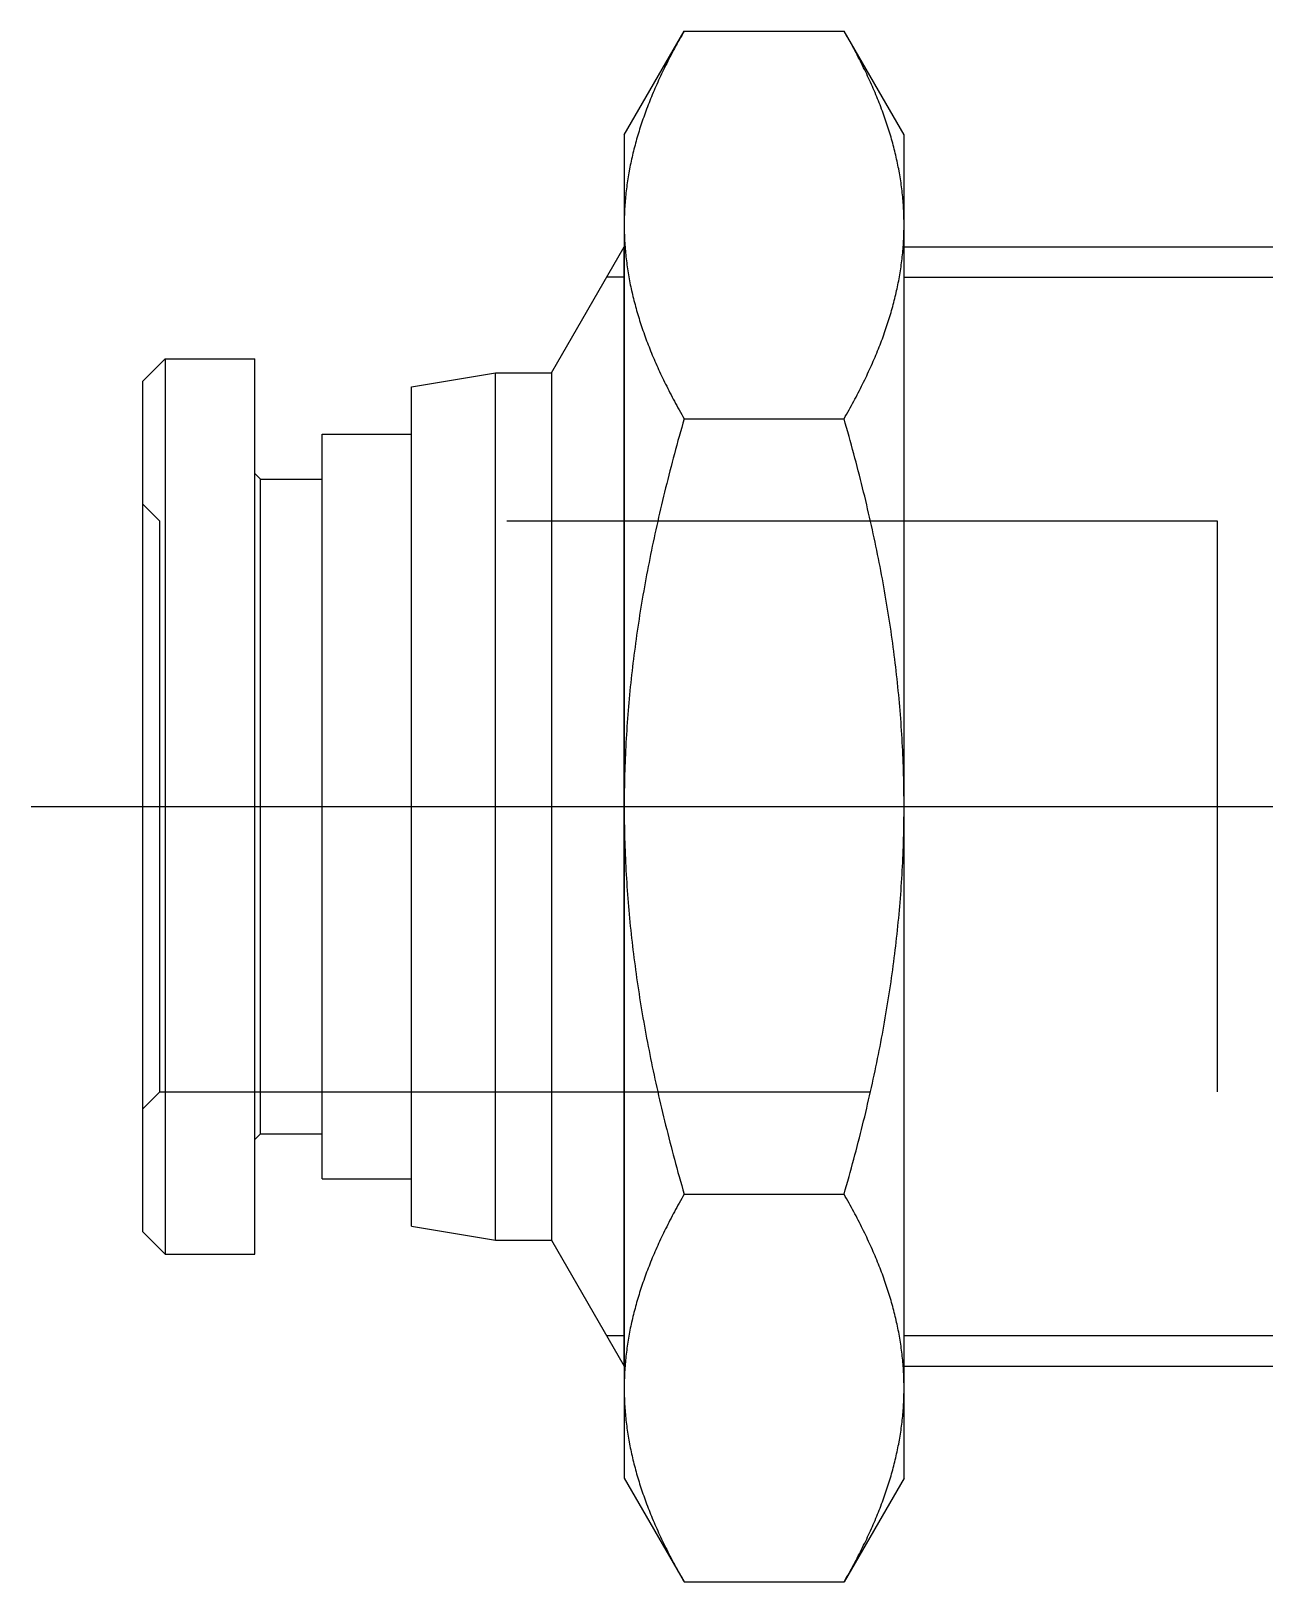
# Model space of a CAD drawing. Extents: x -4.4 to 95.5, y -36.4 to 15.9.
# Drawn here: x -2 to 20.05, y -13.86 to 13.86 of the extents above; entities that cross this region are included whole.
import ezdxf

# ---------------------------------------------------------------- set-up
doc = ezdxf.new("R2010")
doc.units = 0
doc.linetypes.add('CENTER', pattern=[50.8, 31.75, -6.35, 6.35, -6.35])
doc.linetypes.add('DASHED', pattern=[19.05, 12.7, -6.35])
doc.layers.get('0').update_dxf_attribs({"linetype": 'CONTINUOUS'})
doc.layers.add('CENTER', color=1, linetype='CENTER')

msp = doc.modelspace()

# ---------------------------------------------------------------- linework, layer by layer
at = {"color": 7, "linetype": 'CONTINUOUS'}
for p, q in [((13.6, 12), (12.528, 13.856)), ((8.6, 12), (9.672, 13.856)), ((9.672, 13.856), (12.528, 13.856)), ((8.6, 12), (8.6, 10.392)), ((13.6, 10.392), (13.6, 12)), ((8.6, 10.392), (8.6, 0)), ((13.6, 0), (13.6, 10.392)), ((7.3, 7.75), (8.599, 10)), ((8.599, -10), (8.599, 10)), ((8.599, 10), (8.6, 10)), ((13.6, 10), (26.5, 10)), ((0, 7.6), (0.4, 8)), ((0.4, 8), (0.4, -8)), ((0.4, 8), (2, 8)), ((2, -8), (2, 8)), ((0, -7.6), (0, 7.6)), ((4.8, 7.5), (6.3, 7.75)), ((4.8, -7.5), (4.8, 7.5)), ((6.3, -7.75), (6.3, 7.75)), ((6.3, 7.75), (7.3, 7.75)), ((7.3, 7.75), (7.3, -7.75)), ((9.672, 6.928), (12.528, 6.928)), ((3.2, -6.65), (3.2, 6.65)), ((3.2, 6.65), (4.8, 6.65)), ((2.1, 5.85), (2, 5.95)), ((2.1, -5.85), (2.1, 5.85)), ((2.1, 5.85), (3.2, 5.85)), ((8.6, 0), (8.6, -10.392)), ((13.6, -10.392), (13.6, 0)), ((2.1, -5.85), (2, -5.95)), ((2.1, -5.85), (3.2, -5.85)), ((3.2, -6.65), (4.8, -6.65)), ((9.672, -6.928), (12.528, -6.928)), ((0, -7.6), (0.4, -8)), ((4.8, -7.5), (6.3, -7.75)), ((6.3, -7.75), (7.3, -7.75)), ((7.3, -7.75), (8.599, -10)), ((0.4, -8), (2, -8)), ((8.599, -10), (8.6, -10)), ((13.6, -10), (26.5, -10)), ((8.6, -10.392), (8.6, -12)), ((13.6, -12), (13.6, -10.392)), ((8.6, -12), (9.672, -13.856)), ((13.6, -12), (12.528, -13.856)), ((9.672, -13.856), (12.528, -13.856))]:
    msp.add_line(p, q, dxfattribs=at)
at = {"color": 3, "linetype": 'CONTINUOUS'}
for p, q in [((8.6, 9.458), (8.286, 9.458)), ((13.6, 9.458), (26.5, 9.458)), ((8.6, -9.459), (8.286, -9.459)), ((26.5, -9.459), (13.6, -9.459))]:
    msp.add_line(p, q, dxfattribs=at)
at = {"color": 3, "linetype": 'DASHED'}
for p, q in [((0.3, 5.1), (0, 5.4)), ((19.2, 5.1), (0.3, 5.1)), ((0.3, -5.1), (0.3, 5.1)), ((19.2, -5.1), (19.2, 5.1)), ((0, -5.4), (0.3, -5.1)), ((0.3, -5.1), (19.2, -5.1))]:
    msp.add_line(p, q, dxfattribs=at)
at = {"color": 7}
for points in [[(9.672, 13.856, 0), (9.649, 13.817, 0), (9.627, 13.778, 0), (9.605, 13.739, 0), (9.583, 13.7, 0), (9.561, 13.661, 0), (9.54, 13.622, 0), (9.519, 13.583, 0), (9.498, 13.544, 0), (9.477, 13.506, 0), (9.457, 13.467, 0), (9.437, 13.429, 0), (9.417, 13.391, 0), (9.398, 13.353, 0), (9.378, 13.315, 0), (9.359, 13.277, 0), (9.34, 13.239, 0), (9.322, 13.201, 0), (9.303, 13.164, 0), (9.285, 13.126, 0), (9.267, 13.089, 0), (9.25, 13.051, 0), (9.232, 13.014, 0), (9.215, 12.977, 0), (9.199, 12.94, 0), (9.182, 12.902, 0), (9.165, 12.866, 0), (9.149, 12.829, 0), (9.133, 12.792, 0), (9.118, 12.755, 0), (9.102, 12.718, 0), (9.087, 12.681, 0), (9.072, 12.645, 0), (9.057, 12.608, 0), (9.043, 12.572, 0), (9.029, 12.536, 0), (9.015, 12.499, 0), (9.001, 12.463, 0), (8.987, 12.427, 0), (8.974, 12.39, 0), (8.961, 12.354, 0), (8.948, 12.318, 0), (8.935, 12.282, 0), (8.923, 12.246, 0), (8.911, 12.21, 0), (8.899, 12.174, 0), (8.887, 12.138, 0), (8.876, 12.102, 0), (8.865, 12.066, 0), (8.854, 12.031, 0), (8.843, 11.995, 0), (8.832, 11.959, 0), (8.822, 11.924, 0), (8.812, 11.888, 0), (8.802, 11.852, 0), (8.793, 11.817, 0), (8.783, 11.781, 0), (8.774, 11.746, 0), (8.765, 11.71, 0), (8.756, 11.675, 0), (8.748, 11.639, 0), (8.74, 11.604, 0), (8.732, 11.568, 0), (8.724, 11.533, 0), (8.716, 11.497, 0), (8.709, 11.462, 0), (8.702, 11.426, 0), (8.695, 11.391, 0), (8.689, 11.355, 0), (8.682, 11.32, 0), (8.676, 11.284, 0), (8.67, 11.249, 0), (8.665, 11.213, 0), (8.659, 11.178, 0), (8.654, 11.143, 0), (8.649, 11.107, 0), (8.644, 11.072, 0), (8.64, 11.036, 0), (8.636, 11.001, 0), (8.631, 10.965, 0), (8.628, 10.929, 0), (8.624, 10.894, 0), (8.621, 10.858, 0), (8.618, 10.823, 0), (8.615, 10.787, 0), (8.612, 10.751, 0), (8.61, 10.716, 0), (8.608, 10.68, 0), (8.606, 10.644, 0), (8.604, 10.608, 0), (8.603, 10.572, 0), (8.602, 10.536, 0), (8.601, 10.5, 0), (8.601, 10.464, 0), (8.6, 10.428, 0), (8.6, 10.392, 0)], [(13.6, 10.392, 0), (13.6, 10.428, 0), (13.6, 10.464, 0), (13.599, 10.5, 0), (13.598, 10.536, 0), (13.597, 10.572, 0), (13.595, 10.608, 0), (13.594, 10.644, 0), (13.592, 10.68, 0), (13.59, 10.716, 0), (13.588, 10.751, 0), (13.585, 10.787, 0), (13.582, 10.823, 0), (13.579, 10.858, 0), (13.576, 10.894, 0), (13.572, 10.929, 0), (13.569, 10.965, 0), (13.565, 11.001, 0), (13.56, 11.036, 0), (13.556, 11.072, 0), (13.551, 11.107, 0), (13.546, 11.143, 0), (13.541, 11.178, 0), (13.535, 11.213, 0), (13.53, 11.249, 0), (13.524, 11.284, 0), (13.518, 11.32, 0), (13.511, 11.355, 0), (13.505, 11.391, 0), (13.498, 11.426, 0), (13.491, 11.462, 0), (13.483, 11.497, 0), (13.476, 11.533, 0), (13.468, 11.568, 0), (13.46, 11.604, 0), (13.452, 11.639, 0), (13.444, 11.675, 0), (13.435, 11.71, 0), (13.426, 11.746, 0), (13.417, 11.781, 0), (13.407, 11.817, 0), (13.398, 11.852, 0), (13.388, 11.888, 0), (13.378, 11.924, 0), (13.368, 11.959, 0), (13.357, 11.995, 0), (13.346, 12.031, 0), (13.335, 12.066, 0), (13.324, 12.102, 0), (13.313, 12.138, 0), (13.301, 12.174, 0), (13.289, 12.21, 0), (13.277, 12.246, 0), (13.264, 12.282, 0), (13.252, 12.318, 0), (13.239, 12.354, 0), (13.226, 12.39, 0), (13.213, 12.427, 0), (13.199, 12.463, 0), (13.185, 12.499, 0), (13.171, 12.536, 0), (13.157, 12.572, 0), (13.143, 12.608, 0), (13.128, 12.645, 0), (13.113, 12.681, 0), (13.098, 12.718, 0), (13.082, 12.755, 0), (13.067, 12.792, 0), (13.051, 12.829, 0), (13.034, 12.866, 0), (13.018, 12.902, 0), (13.002, 12.94, 0), (12.985, 12.977, 0), (12.967, 13.014, 0), (12.95, 13.051, 0), (12.933, 13.089, 0), (12.915, 13.126, 0), (12.897, 13.164, 0), (12.878, 13.201, 0), (12.86, 13.239, 0), (12.841, 13.277, 0), (12.822, 13.315, 0), (12.803, 13.353, 0), (12.783, 13.391, 0), (12.763, 13.429, 0), (12.743, 13.467, 0), (12.723, 13.506, 0), (12.702, 13.544, 0), (12.681, 13.583, 0), (12.66, 13.622, 0), (12.639, 13.661, 0), (12.617, 13.7, 0), (12.595, 13.739, 0), (12.573, 13.778, 0), (12.551, 13.817, 0), (12.528, 13.856, 0)], [(8.6, 10.392, 0), (8.6, 10.356, 0), (8.601, 10.32, 0), (8.601, 10.284, 0), (8.602, 10.248, 0), (8.603, 10.212, 0), (8.604, 10.177, 0), (8.606, 10.141, 0), (8.608, 10.105, 0), (8.61, 10.069, 0), (8.612, 10.033, 0), (8.615, 9.998, 0), (8.618, 9.962, 0), (8.621, 9.926, 0), (8.624, 9.891, 0), (8.628, 9.855, 0), (8.631, 9.82, 0), (8.636, 9.784, 0), (8.64, 9.749, 0), (8.644, 9.713, 0), (8.649, 9.678, 0), (8.654, 9.642, 0), (8.659, 9.607, 0), (8.665, 9.571, 0), (8.67, 9.536, 0), (8.676, 9.5, 0), (8.682, 9.465, 0), (8.689, 9.429, 0), (8.695, 9.394, 0), (8.702, 9.358, 0), (8.709, 9.323, 0), (8.716, 9.288, 0), (8.724, 9.252, 0), (8.732, 9.217, 0), (8.74, 9.181, 0), (8.748, 9.146, 0), (8.756, 9.11, 0), (8.765, 9.075, 0), (8.774, 9.039, 0), (8.783, 9.003, 0), (8.793, 8.968, 0), (8.802, 8.932, 0), (8.812, 8.897, 0), (8.822, 8.861, 0), (8.832, 8.825, 0), (8.843, 8.79, 0), (8.854, 8.754, 0), (8.865, 8.718, 0), (8.876, 8.682, 0), (8.887, 8.646, 0), (8.899, 8.611, 0), (8.911, 8.575, 0), (8.923, 8.539, 0), (8.935, 8.503, 0), (8.948, 8.467, 0), (8.961, 8.43, 0), (8.974, 8.394, 0), (8.987, 8.358, 0), (9.001, 8.322, 0), (9.015, 8.286, 0), (9.029, 8.249, 0), (9.043, 8.213, 0), (9.057, 8.176, 0), (9.072, 8.14, 0), (9.087, 8.103, 0), (9.102, 8.066, 0), (9.118, 8.03, 0), (9.133, 7.993, 0), (9.149, 7.956, 0), (9.165, 7.919, 0), (9.182, 7.882, 0), (9.199, 7.845, 0), (9.215, 7.808, 0), (9.232, 7.771, 0), (9.25, 7.733, 0), (9.267, 7.696, 0), (9.285, 7.658, 0), (9.303, 7.621, 0), (9.322, 7.583, 0), (9.34, 7.546, 0), (9.359, 7.508, 0), (9.378, 7.47, 0), (9.398, 7.432, 0), (9.417, 7.394, 0), (9.437, 7.355, 0), (9.457, 7.317, 0), (9.477, 7.279, 0), (9.498, 7.24, 0), (9.519, 7.202, 0), (9.54, 7.163, 0), (9.561, 7.124, 0), (9.583, 7.085, 0), (9.605, 7.046, 0), (9.627, 7.007, 0), (9.649, 6.968, 0), (9.672, 6.928, 0)], [(12.528, 6.928, 0), (12.551, 6.968, 0), (12.573, 7.007, 0), (12.595, 7.046, 0), (12.617, 7.085, 0), (12.639, 7.124, 0), (12.66, 7.163, 0), (12.681, 7.202, 0), (12.702, 7.24, 0), (12.723, 7.279, 0), (12.743, 7.317, 0), (12.763, 7.355, 0), (12.783, 7.394, 0), (12.803, 7.432, 0), (12.822, 7.47, 0), (12.841, 7.508, 0), (12.86, 7.546, 0), (12.878, 7.583, 0), (12.897, 7.621, 0), (12.915, 7.658, 0), (12.933, 7.696, 0), (12.95, 7.733, 0), (12.967, 7.771, 0), (12.985, 7.808, 0), (13.002, 7.845, 0), (13.018, 7.882, 0), (13.034, 7.919, 0), (13.051, 7.956, 0), (13.067, 7.993, 0), (13.082, 8.03, 0), (13.098, 8.066, 0), (13.113, 8.103, 0), (13.128, 8.14, 0), (13.143, 8.176, 0), (13.157, 8.213, 0), (13.171, 8.249, 0), (13.185, 8.286, 0), (13.199, 8.322, 0), (13.213, 8.358, 0), (13.226, 8.394, 0), (13.239, 8.43, 0), (13.252, 8.467, 0), (13.264, 8.503, 0), (13.277, 8.539, 0), (13.289, 8.575, 0), (13.301, 8.611, 0), (13.313, 8.646, 0), (13.324, 8.682, 0), (13.335, 8.718, 0), (13.346, 8.754, 0), (13.357, 8.79, 0), (13.368, 8.825, 0), (13.378, 8.861, 0), (13.388, 8.897, 0), (13.398, 8.932, 0), (13.407, 8.968, 0), (13.417, 9.003, 0), (13.426, 9.039, 0), (13.435, 9.075, 0), (13.444, 9.11, 0), (13.452, 9.146, 0), (13.46, 9.181, 0), (13.468, 9.217, 0), (13.476, 9.252, 0), (13.483, 9.288, 0), (13.491, 9.323, 0), (13.498, 9.358, 0), (13.505, 9.394, 0), (13.511, 9.429, 0), (13.518, 9.465, 0), (13.524, 9.5, 0), (13.53, 9.536, 0), (13.535, 9.571, 0), (13.541, 9.607, 0), (13.546, 9.642, 0), (13.551, 9.678, 0), (13.556, 9.713, 0), (13.56, 9.749, 0), (13.565, 9.784, 0), (13.569, 9.82, 0), (13.572, 9.855, 0), (13.576, 9.891, 0), (13.579, 9.926, 0), (13.582, 9.962, 0), (13.585, 9.998, 0), (13.588, 10.033, 0), (13.59, 10.069, 0), (13.592, 10.105, 0), (13.594, 10.141, 0), (13.595, 10.177, 0), (13.597, 10.212, 0), (13.598, 10.248, 0), (13.599, 10.284, 0), (13.6, 10.32, 0), (13.6, 10.356, 0), (13.6, 10.392, 0)], [(9.672, 6.928, 0), (9.649, 6.849, 0), (9.627, 6.771, 0), (9.605, 6.692, 0), (9.583, 6.614, 0), (9.561, 6.537, 0), (9.54, 6.459, 0), (9.519, 6.381, 0), (9.498, 6.304, 0), (9.477, 6.227, 0), (9.457, 6.15, 0), (9.437, 6.074, 0), (9.417, 5.997, 0), (9.398, 5.921, 0), (9.378, 5.845, 0), (9.359, 5.769, 0), (9.34, 5.694, 0), (9.322, 5.618, 0), (9.303, 5.543, 0), (9.285, 5.468, 0), (9.267, 5.393, 0), (9.25, 5.318, 0), (9.232, 5.243, 0), (9.215, 5.169, 0), (9.199, 5.095, 0), (9.182, 5.02, 0), (9.165, 4.946, 0), (9.149, 4.872, 0), (9.133, 4.799, 0), (9.118, 4.725, 0), (9.102, 4.652, 0), (9.087, 4.578, 0), (9.072, 4.505, 0), (9.057, 4.432, 0), (9.043, 4.359, 0), (9.029, 4.286, 0), (9.015, 4.214, 0), (9.001, 4.141, 0), (8.987, 4.068, 0), (8.974, 3.996, 0), (8.961, 3.924, 0), (8.948, 3.852, 0), (8.935, 3.779, 0), (8.923, 3.707, 0), (8.911, 3.635, 0), (8.899, 3.564, 0), (8.887, 3.492, 0), (8.876, 3.42, 0), (8.865, 3.348, 0), (8.854, 3.277, 0), (8.843, 3.205, 0), (8.832, 3.134, 0), (8.822, 3.063, 0), (8.812, 2.991, 0), (8.802, 2.92, 0), (8.793, 2.849, 0), (8.783, 2.778, 0), (8.774, 2.707, 0), (8.765, 2.635, 0), (8.756, 2.564, 0), (8.748, 2.493, 0), (8.74, 2.422, 0), (8.732, 2.351, 0), (8.724, 2.28, 0), (8.716, 2.21, 0), (8.709, 2.139, 0), (8.702, 2.068, 0), (8.695, 1.997, 0), (8.689, 1.926, 0), (8.682, 1.855, 0), (8.676, 1.784, 0), (8.67, 1.713, 0), (8.665, 1.642, 0), (8.659, 1.571, 0), (8.654, 1.5, 0), (8.649, 1.429, 0), (8.644, 1.358, 0), (8.64, 1.287, 0), (8.636, 1.216, 0), (8.631, 1.145, 0), (8.628, 1.074, 0), (8.624, 1.003, 0), (8.621, 0.932, 0), (8.618, 0.861, 0), (8.615, 0.789, 0), (8.612, 0.718, 0), (8.61, 0.646, 0), (8.608, 0.575, 0), (8.606, 0.503, 0), (8.604, 0.432, 0), (8.603, 0.36, 0), (8.602, 0.288, 0), (8.601, 0.216, 0), (8.601, 0.144, 0), (8.6, 0.072, 0), (8.6, 0, 0)], [(13.6, 0, 0), (13.6, 0.072, 0), (13.6, 0.144, 0), (13.599, 0.216, 0), (13.598, 0.288, 0), (13.597, 0.36, 0), (13.595, 0.432, 0), (13.594, 0.503, 0), (13.592, 0.575, 0), (13.59, 0.646, 0), (13.588, 0.718, 0), (13.585, 0.789, 0), (13.582, 0.861, 0), (13.579, 0.932, 0), (13.576, 1.003, 0), (13.572, 1.074, 0), (13.569, 1.145, 0), (13.565, 1.216, 0), (13.56, 1.287, 0), (13.556, 1.358, 0), (13.551, 1.429, 0), (13.546, 1.5, 0), (13.541, 1.571, 0), (13.535, 1.642, 0), (13.53, 1.713, 0), (13.524, 1.784, 0), (13.518, 1.855, 0), (13.511, 1.926, 0), (13.505, 1.997, 0), (13.498, 2.068, 0), (13.491, 2.139, 0), (13.483, 2.21, 0), (13.476, 2.28, 0), (13.468, 2.351, 0), (13.46, 2.422, 0), (13.452, 2.493, 0), (13.444, 2.564, 0), (13.435, 2.635, 0), (13.426, 2.707, 0), (13.417, 2.778, 0), (13.407, 2.849, 0), (13.398, 2.92, 0), (13.388, 2.991, 0), (13.378, 3.063, 0), (13.368, 3.134, 0), (13.357, 3.205, 0), (13.346, 3.277, 0), (13.335, 3.348, 0), (13.324, 3.42, 0), (13.313, 3.492, 0), (13.301, 3.564, 0), (13.289, 3.635, 0), (13.277, 3.707, 0), (13.264, 3.779, 0), (13.252, 3.852, 0), (13.239, 3.924, 0), (13.226, 3.996, 0), (13.213, 4.068, 0), (13.199, 4.141, 0), (13.185, 4.214, 0), (13.171, 4.286, 0), (13.157, 4.359, 0), (13.143, 4.432, 0), (13.128, 4.505, 0), (13.113, 4.578, 0), (13.098, 4.652, 0), (13.082, 4.725, 0), (13.067, 4.799, 0), (13.051, 4.872, 0), (13.034, 4.946, 0), (13.018, 5.02, 0), (13.002, 5.095, 0), (12.985, 5.169, 0), (12.967, 5.243, 0), (12.95, 5.318, 0), (12.933, 5.393, 0), (12.915, 5.468, 0), (12.897, 5.543, 0), (12.878, 5.618, 0), (12.86, 5.694, 0), (12.841, 5.769, 0), (12.822, 5.845, 0), (12.803, 5.921, 0), (12.783, 5.997, 0), (12.763, 6.074, 0), (12.743, 6.15, 0), (12.723, 6.227, 0), (12.702, 6.304, 0), (12.681, 6.381, 0), (12.66, 6.459, 0), (12.639, 6.537, 0), (12.617, 6.614, 0), (12.595, 6.692, 0), (12.573, 6.771, 0), (12.551, 6.849, 0), (12.528, 6.928, 0)], [(8.6, 0, 0), (8.6, -0.072, 0), (8.601, -0.144, 0), (8.601, -0.216, 0), (8.602, -0.288, 0), (8.603, -0.36, 0), (8.604, -0.432, 0), (8.606, -0.503, 0), (8.608, -0.575, 0), (8.61, -0.646, 0), (8.612, -0.718, 0), (8.615, -0.789, 0), (8.618, -0.861, 0), (8.621, -0.932, 0), (8.624, -1.003, 0), (8.628, -1.074, 0), (8.631, -1.145, 0), (8.636, -1.216, 0), (8.64, -1.287, 0), (8.644, -1.358, 0), (8.649, -1.429, 0), (8.654, -1.5, 0), (8.659, -1.571, 0), (8.665, -1.642, 0), (8.67, -1.713, 0), (8.676, -1.784, 0), (8.682, -1.855, 0), (8.689, -1.926, 0), (8.695, -1.997, 0), (8.702, -2.068, 0), (8.709, -2.139, 0), (8.716, -2.21, 0), (8.724, -2.28, 0), (8.732, -2.351, 0), (8.74, -2.422, 0), (8.748, -2.493, 0), (8.756, -2.564, 0), (8.765, -2.635, 0), (8.774, -2.707, 0), (8.783, -2.778, 0), (8.793, -2.849, 0), (8.802, -2.92, 0), (8.812, -2.991, 0), (8.822, -3.063, 0), (8.832, -3.134, 0), (8.843, -3.205, 0), (8.854, -3.277, 0), (8.865, -3.348, 0), (8.876, -3.42, 0), (8.887, -3.492, 0), (8.899, -3.564, 0), (8.911, -3.635, 0), (8.923, -3.707, 0), (8.935, -3.779, 0), (8.948, -3.852, 0), (8.961, -3.924, 0), (8.974, -3.996, 0), (8.987, -4.068, 0), (9.001, -4.141, 0), (9.015, -4.214, 0), (9.029, -4.286, 0), (9.043, -4.359, 0), (9.057, -4.432, 0), (9.072, -4.505, 0), (9.087, -4.578, 0), (9.102, -4.652, 0), (9.118, -4.725, 0), (9.133, -4.799, 0), (9.149, -4.872, 0), (9.165, -4.946, 0), (9.182, -5.02, 0), (9.199, -5.095, 0), (9.215, -5.169, 0), (9.232, -5.243, 0), (9.25, -5.318, 0), (9.267, -5.393, 0), (9.285, -5.468, 0), (9.303, -5.543, 0), (9.322, -5.618, 0), (9.34, -5.694, 0), (9.359, -5.769, 0), (9.378, -5.845, 0), (9.398, -5.921, 0), (9.417, -5.997, 0), (9.437, -6.074, 0), (9.457, -6.15, 0), (9.477, -6.227, 0), (9.498, -6.304, 0), (9.519, -6.381, 0), (9.54, -6.459, 0), (9.561, -6.537, 0), (9.583, -6.614, 0), (9.605, -6.692, 0), (9.627, -6.771, 0), (9.649, -6.849, 0), (9.672, -6.928, 0)], [(12.528, -6.928, 0), (12.551, -6.849, 0), (12.573, -6.771, 0), (12.595, -6.692, 0), (12.617, -6.614, 0), (12.639, -6.537, 0), (12.66, -6.459, 0), (12.681, -6.381, 0), (12.702, -6.304, 0), (12.723, -6.227, 0), (12.743, -6.15, 0), (12.763, -6.074, 0), (12.783, -5.997, 0), (12.803, -5.921, 0), (12.822, -5.845, 0), (12.841, -5.769, 0), (12.86, -5.694, 0), (12.878, -5.618, 0), (12.897, -5.543, 0), (12.915, -5.468, 0), (12.933, -5.393, 0), (12.95, -5.318, 0), (12.967, -5.243, 0), (12.985, -5.169, 0), (13.002, -5.095, 0), (13.018, -5.02, 0), (13.034, -4.946, 0), (13.051, -4.872, 0), (13.067, -4.799, 0), (13.082, -4.725, 0), (13.098, -4.652, 0), (13.113, -4.578, 0), (13.128, -4.505, 0), (13.143, -4.432, 0), (13.157, -4.359, 0), (13.171, -4.286, 0), (13.185, -4.214, 0), (13.199, -4.141, 0), (13.213, -4.068, 0), (13.226, -3.996, 0), (13.239, -3.924, 0), (13.252, -3.852, 0), (13.264, -3.779, 0), (13.277, -3.707, 0), (13.289, -3.635, 0), (13.301, -3.564, 0), (13.313, -3.492, 0), (13.324, -3.42, 0), (13.335, -3.348, 0), (13.346, -3.277, 0), (13.357, -3.205, 0), (13.368, -3.134, 0), (13.378, -3.063, 0), (13.388, -2.991, 0), (13.398, -2.92, 0), (13.407, -2.849, 0), (13.417, -2.778, 0), (13.426, -2.707, 0), (13.435, -2.635, 0), (13.444, -2.564, 0), (13.452, -2.493, 0), (13.46, -2.422, 0), (13.468, -2.351, 0), (13.476, -2.28, 0), (13.483, -2.21, 0), (13.491, -2.139, 0), (13.498, -2.068, 0), (13.505, -1.997, 0), (13.511, -1.926, 0), (13.518, -1.855, 0), (13.524, -1.784, 0), (13.53, -1.713, 0), (13.535, -1.642, 0), (13.541, -1.571, 0), (13.546, -1.5, 0), (13.551, -1.429, 0), (13.556, -1.358, 0), (13.56, -1.287, 0), (13.565, -1.216, 0), (13.569, -1.145, 0), (13.572, -1.074, 0), (13.576, -1.003, 0), (13.579, -0.932, 0), (13.582, -0.861, 0), (13.585, -0.789, 0), (13.588, -0.718, 0), (13.59, -0.646, 0), (13.592, -0.575, 0), (13.594, -0.503, 0), (13.595, -0.432, 0), (13.597, -0.36, 0), (13.598, -0.288, 0), (13.599, -0.216, 0), (13.6, -0.144, 0), (13.6, -0.072, 0), (13.6, 0, 0)], [(9.672, -6.928, 0), (9.649, -6.968, 0), (9.627, -7.007, 0), (9.605, -7.046, 0), (9.583, -7.085, 0), (9.561, -7.124, 0), (9.54, -7.163, 0), (9.519, -7.202, 0), (9.498, -7.24, 0), (9.477, -7.279, 0), (9.457, -7.317, 0), (9.437, -7.355, 0), (9.417, -7.394, 0), (9.398, -7.432, 0), (9.378, -7.47, 0), (9.359, -7.508, 0), (9.34, -7.546, 0), (9.322, -7.583, 0), (9.303, -7.621, 0), (9.285, -7.658, 0), (9.267, -7.696, 0), (9.25, -7.733, 0), (9.232, -7.771, 0), (9.215, -7.808, 0), (9.199, -7.845, 0), (9.182, -7.882, 0), (9.165, -7.919, 0), (9.149, -7.956, 0), (9.133, -7.993, 0), (9.118, -8.03, 0), (9.102, -8.066, 0), (9.087, -8.103, 0), (9.072, -8.14, 0), (9.057, -8.176, 0), (9.043, -8.213, 0), (9.029, -8.249, 0), (9.015, -8.286, 0), (9.001, -8.322, 0), (8.987, -8.358, 0), (8.974, -8.394, 0), (8.961, -8.43, 0), (8.948, -8.467, 0), (8.935, -8.503, 0), (8.923, -8.539, 0), (8.911, -8.575, 0), (8.899, -8.611, 0), (8.887, -8.646, 0), (8.876, -8.682, 0), (8.865, -8.718, 0), (8.854, -8.754, 0), (8.843, -8.79, 0), (8.832, -8.825, 0), (8.822, -8.861, 0), (8.812, -8.897, 0), (8.802, -8.932, 0), (8.793, -8.968, 0), (8.783, -9.003, 0), (8.774, -9.039, 0), (8.765, -9.075, 0), (8.756, -9.11, 0), (8.748, -9.146, 0), (8.74, -9.181, 0), (8.732, -9.217, 0), (8.724, -9.252, 0), (8.716, -9.288, 0), (8.709, -9.323, 0), (8.702, -9.358, 0), (8.695, -9.394, 0), (8.689, -9.429, 0), (8.682, -9.465, 0), (8.676, -9.5, 0), (8.67, -9.536, 0), (8.665, -9.571, 0), (8.659, -9.607, 0), (8.654, -9.642, 0), (8.649, -9.678, 0), (8.644, -9.713, 0), (8.64, -9.749, 0), (8.636, -9.784, 0), (8.631, -9.82, 0), (8.628, -9.855, 0), (8.624, -9.891, 0), (8.621, -9.926, 0), (8.618, -9.962, 0), (8.615, -9.998, 0), (8.612, -10.033, 0), (8.61, -10.069, 0), (8.608, -10.105, 0), (8.606, -10.141, 0), (8.604, -10.177, 0), (8.603, -10.212, 0), (8.602, -10.248, 0), (8.601, -10.284, 0), (8.601, -10.32, 0), (8.6, -10.356, 0), (8.6, -10.392, 0)], [(13.6, -10.392, 0), (13.6, -10.356, 0), (13.6, -10.32, 0), (13.599, -10.284, 0), (13.598, -10.248, 0), (13.597, -10.212, 0), (13.595, -10.177, 0), (13.594, -10.141, 0), (13.592, -10.105, 0), (13.59, -10.069, 0), (13.588, -10.033, 0), (13.585, -9.998, 0), (13.582, -9.962, 0), (13.579, -9.926, 0), (13.576, -9.891, 0), (13.572, -9.855, 0), (13.569, -9.82, 0), (13.565, -9.784, 0), (13.56, -9.749, 0), (13.556, -9.713, 0), (13.551, -9.678, 0), (13.546, -9.642, 0), (13.541, -9.607, 0), (13.535, -9.571, 0), (13.53, -9.536, 0), (13.524, -9.5, 0), (13.518, -9.465, 0), (13.511, -9.429, 0), (13.505, -9.394, 0), (13.498, -9.358, 0), (13.491, -9.323, 0), (13.483, -9.288, 0), (13.476, -9.252, 0), (13.468, -9.217, 0), (13.46, -9.181, 0), (13.452, -9.146, 0), (13.444, -9.11, 0), (13.435, -9.075, 0), (13.426, -9.039, 0), (13.417, -9.003, 0), (13.407, -8.968, 0), (13.398, -8.932, 0), (13.388, -8.897, 0), (13.378, -8.861, 0), (13.368, -8.825, 0), (13.357, -8.79, 0), (13.346, -8.754, 0), (13.335, -8.718, 0), (13.324, -8.682, 0), (13.313, -8.646, 0), (13.301, -8.611, 0), (13.289, -8.575, 0), (13.277, -8.539, 0), (13.264, -8.503, 0), (13.252, -8.467, 0), (13.239, -8.43, 0), (13.226, -8.394, 0), (13.213, -8.358, 0), (13.199, -8.322, 0), (13.185, -8.286, 0), (13.171, -8.249, 0), (13.157, -8.213, 0), (13.143, -8.176, 0), (13.128, -8.14, 0), (13.113, -8.103, 0), (13.098, -8.066, 0), (13.082, -8.03, 0), (13.067, -7.993, 0), (13.051, -7.956, 0), (13.034, -7.919, 0), (13.018, -7.882, 0), (13.002, -7.845, 0), (12.985, -7.808, 0), (12.967, -7.771, 0), (12.95, -7.733, 0), (12.933, -7.696, 0), (12.915, -7.658, 0), (12.897, -7.621, 0), (12.878, -7.583, 0), (12.86, -7.546, 0), (12.841, -7.508, 0), (12.822, -7.47, 0), (12.803, -7.432, 0), (12.783, -7.394, 0), (12.763, -7.355, 0), (12.743, -7.317, 0), (12.723, -7.279, 0), (12.702, -7.24, 0), (12.681, -7.202, 0), (12.66, -7.163, 0), (12.639, -7.124, 0), (12.617, -7.085, 0), (12.595, -7.046, 0), (12.573, -7.007, 0), (12.551, -6.968, 0), (12.528, -6.928, 0)], [(8.6, -10.392, 0), (8.6, -10.428, 0), (8.601, -10.464, 0), (8.601, -10.5, 0), (8.602, -10.536, 0), (8.603, -10.572, 0), (8.604, -10.608, 0), (8.606, -10.644, 0), (8.608, -10.68, 0), (8.61, -10.716, 0), (8.612, -10.751, 0), (8.615, -10.787, 0), (8.618, -10.823, 0), (8.621, -10.858, 0), (8.624, -10.894, 0), (8.628, -10.929, 0), (8.631, -10.965, 0), (8.636, -11.001, 0), (8.64, -11.036, 0), (8.644, -11.072, 0), (8.649, -11.107, 0), (8.654, -11.143, 0), (8.659, -11.178, 0), (8.665, -11.213, 0), (8.67, -11.249, 0), (8.676, -11.284, 0), (8.682, -11.32, 0), (8.689, -11.355, 0), (8.695, -11.391, 0), (8.702, -11.426, 0), (8.709, -11.462, 0), (8.716, -11.497, 0), (8.724, -11.533, 0), (8.732, -11.568, 0), (8.74, -11.604, 0), (8.748, -11.639, 0), (8.756, -11.675, 0), (8.765, -11.71, 0), (8.774, -11.746, 0), (8.783, -11.781, 0), (8.793, -11.817, 0), (8.802, -11.852, 0), (8.812, -11.888, 0), (8.822, -11.924, 0), (8.832, -11.959, 0), (8.843, -11.995, 0), (8.854, -12.031, 0), (8.865, -12.066, 0), (8.876, -12.102, 0), (8.887, -12.138, 0), (8.899, -12.174, 0), (8.911, -12.21, 0), (8.923, -12.246, 0), (8.935, -12.282, 0), (8.948, -12.318, 0), (8.961, -12.354, 0), (8.974, -12.39, 0), (8.987, -12.427, 0), (9.001, -12.463, 0), (9.015, -12.499, 0), (9.029, -12.536, 0), (9.043, -12.572, 0), (9.057, -12.608, 0), (9.072, -12.645, 0), (9.087, -12.681, 0), (9.102, -12.718, 0), (9.118, -12.755, 0), (9.133, -12.792, 0), (9.149, -12.829, 0), (9.165, -12.866, 0), (9.182, -12.902, 0), (9.199, -12.94, 0), (9.215, -12.977, 0), (9.232, -13.014, 0), (9.25, -13.051, 0), (9.267, -13.089, 0), (9.285, -13.126, 0), (9.303, -13.164, 0), (9.322, -13.201, 0), (9.34, -13.239, 0), (9.359, -13.277, 0), (9.378, -13.315, 0), (9.398, -13.353, 0), (9.417, -13.391, 0), (9.437, -13.429, 0), (9.457, -13.467, 0), (9.477, -13.506, 0), (9.498, -13.544, 0), (9.519, -13.583, 0), (9.54, -13.622, 0), (9.561, -13.661, 0), (9.583, -13.7, 0), (9.605, -13.739, 0), (9.627, -13.778, 0), (9.649, -13.817, 0), (9.672, -13.856, 0)], [(12.528, -13.856, 0), (12.551, -13.817, 0), (12.573, -13.778, 0), (12.595, -13.739, 0), (12.617, -13.7, 0), (12.639, -13.661, 0), (12.66, -13.622, 0), (12.681, -13.583, 0), (12.702, -13.544, 0), (12.723, -13.506, 0), (12.743, -13.467, 0), (12.763, -13.429, 0), (12.783, -13.391, 0), (12.803, -13.353, 0), (12.822, -13.315, 0), (12.841, -13.277, 0), (12.86, -13.239, 0), (12.878, -13.201, 0), (12.897, -13.164, 0), (12.915, -13.126, 0), (12.933, -13.089, 0), (12.95, -13.051, 0), (12.967, -13.014, 0), (12.985, -12.977, 0), (13.002, -12.94, 0), (13.018, -12.902, 0), (13.034, -12.866, 0), (13.051, -12.829, 0), (13.067, -12.792, 0), (13.082, -12.755, 0), (13.098, -12.718, 0), (13.113, -12.681, 0), (13.128, -12.645, 0), (13.143, -12.608, 0), (13.157, -12.572, 0), (13.171, -12.536, 0), (13.185, -12.499, 0), (13.199, -12.463, 0), (13.213, -12.427, 0), (13.226, -12.39, 0), (13.239, -12.354, 0), (13.252, -12.318, 0), (13.264, -12.282, 0), (13.277, -12.246, 0), (13.289, -12.21, 0), (13.301, -12.174, 0), (13.313, -12.138, 0), (13.324, -12.102, 0), (13.335, -12.066, 0), (13.346, -12.031, 0), (13.357, -11.995, 0), (13.368, -11.959, 0), (13.378, -11.924, 0), (13.388, -11.888, 0), (13.398, -11.852, 0), (13.407, -11.817, 0), (13.417, -11.781, 0), (13.426, -11.746, 0), (13.435, -11.71, 0), (13.444, -11.675, 0), (13.452, -11.639, 0), (13.46, -11.604, 0), (13.468, -11.568, 0), (13.476, -11.533, 0), (13.483, -11.497, 0), (13.491, -11.462, 0), (13.498, -11.426, 0), (13.505, -11.391, 0), (13.511, -11.355, 0), (13.518, -11.32, 0), (13.524, -11.284, 0), (13.53, -11.249, 0), (13.535, -11.213, 0), (13.541, -11.178, 0), (13.546, -11.143, 0), (13.551, -11.107, 0), (13.556, -11.072, 0), (13.56, -11.036, 0), (13.565, -11.001, 0), (13.569, -10.965, 0), (13.572, -10.929, 0), (13.576, -10.894, 0), (13.579, -10.858, 0), (13.582, -10.823, 0), (13.585, -10.787, 0), (13.588, -10.751, 0), (13.59, -10.716, 0), (13.592, -10.68, 0), (13.594, -10.644, 0), (13.595, -10.608, 0), (13.597, -10.572, 0), (13.598, -10.536, 0), (13.599, -10.5, 0), (13.6, -10.464, 0), (13.6, -10.428, 0), (13.6, -10.392, 0)]]:
    msp.add_polyline3d(points, dxfattribs=at)
at = {"layer": 'CENTER', "color": 1, "linetype": 'CENTER'}
msp.add_line((-2, 0), (42.1, 0), dxfattribs=at)

doc.saveas('drawing.dxf')
